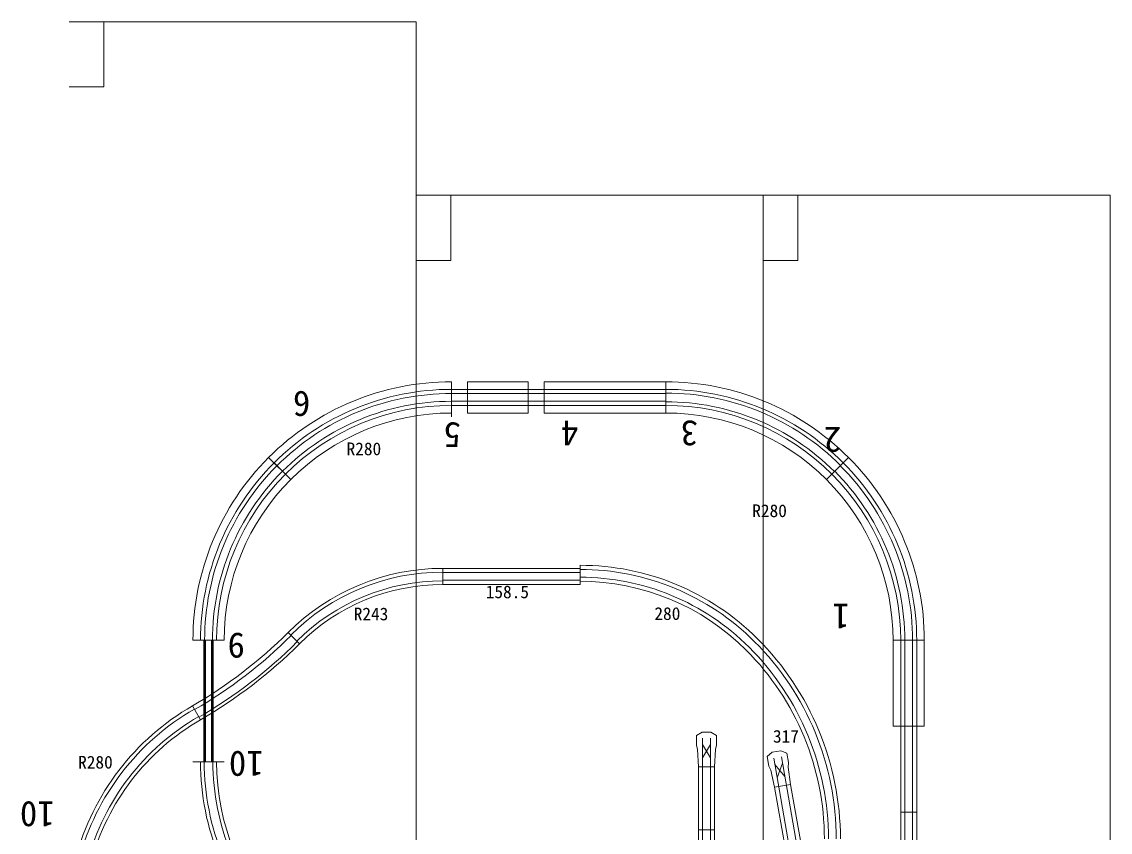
# Model space of a CAD drawing. Units: millimetres, scale not verified. Extents: x -3771 to 23555, y -4805 to 3321.
# Drawn here: x 20340 to 21594, y -2412 to -1478 of the extents above; entities that cross this region are included whole.
import ezdxf
from ezdxf.enums import TextEntityAlignment as Align

# ---------------------------------------------------------------- set-up
doc = ezdxf.new("R2010")
doc.units = ezdxf.units.MM
doc.header["$LTSCALE"] = 8
doc.layers.add('0-1', color=7, linetype='Continuous', lineweight=9)
doc.layers.add('0-7', color=6, linetype='Continuous', lineweight=9)
doc.styles.add('ＭＳ ゴシック', font='')
doc.styles.get('ＭＳ ゴシック').set_extended_font_data('MS Gothic')

msp = doc.modelspace()

# ---------------------------------------------------------------- linework, layer by layer
at = {"layer": '0-1'}
for p, q in [((20834.856, -1929.029), (20834.856, -1893.029)), ((20834.856, -1929.029), (20834.856, -1893.029)), ((20834.856, -1893.03), (20834.856, -1929.028)), ((20834.858, -1929.028), (20834.858, -1893.03)), ((20853.356, -1893.029), (20853.356, -1929.029)), ((20923.356, -1893.029), (20923.356, -1929.029)), ((20941.856, -1893.029), (20941.856, -1929.029)), ((21081.855, -1893.03), (21081.855, -1929.028)), ((21081.856, -1893.029), (21081.856, -1929.029)), ((21081.856, -1929.029), (21081.856, -1893.029)), ((20834.856, -1933.279), (20834.856, -1897.279)), ((20834.856, -1901.779), (20834.856, -1920.279)), ((20834.856, -1901.779), (20853.356, -1901.779)), ((20853.356, -1901.779), (20853.356, -1920.279)), ((20853.356, -1901.779), (20923.356, -1901.779)), ((20923.356, -1901.779), (20923.356, -1920.279)), ((20923.356, -1901.779), (20941.856, -1901.779)), ((20941.856, -1901.779), (20941.856, -1920.279)), ((20941.856, -1901.779), (21081.856, -1901.779)), ((21081.855, -1920.279), (21081.856, -1901.779)), ((21081.855, -1901.779), (21081.855, -1920.279)), ((20834.856, -1920.279), (20853.356, -1920.279)), ((20853.356, -1920.279), (20923.356, -1920.279)), ((20923.356, -1920.279), (20941.856, -1920.279)), ((20941.856, -1920.279), (21081.856, -1920.279)), ((20649.594, -2005.767), (20624.138, -1980.311)), ((20649.594, -2005.767), (20624.138, -1980.311)), ((21267.117, -2005.767), (21292.573, -1980.311)), ((21267.117, -2005.767), (21292.573, -1980.311)), ((20643.407, -1999.579), (20630.325, -1986.498)), ((20643.406, -1999.579), (20630.325, -1986.498)), ((20983.077, -2123.007), (20983.077, -2104.507)), ((20824.871, -2126.624), (20824.871, -2108.124)), ((20824.871, -2126.624), (20824.871, -2108.124)), ((20824.871, -2126.624), (20824.871, -2108.124)), ((20824.871, -2126.624), (20824.871, -2108.124)), ((20824.871, -2108.124), (20824.871, -2126.624)), ((20824.871, -2108.124), (20983.371, -2108.124)), ((20983.371, -2108.124), (20983.371, -2126.624)), ((20824.871, -2126.624), (20983.371, -2126.624)), ((20659.585, -2195.087), (20646.503, -2182.006)), ((20572.856, -2191.029), (20536.856, -2191.029)), ((20564.106, -2191.029), (20545.606, -2191.029)), ((20545.606, -2191.029), (20564.106, -2191.029)), ((20545.606, -2191.029), (20564.106, -2191.029)), ((21379.855, -2191.029), (21343.855, -2191.029)), ((21352.605, -2191.029), (21352.605, -2290.029)), ((21371.105, -2191.029), (21371.105, -2290.029)), ((20536.374, -2266.511), (20545.624, -2282.532)), ((20545.625, -2282.532), (20536.375, -2266.511)), ((21379.855, -2290.029), (21343.855, -2290.029)), ((21371.105, -2290.029), (21352.605, -2290.029)), ((21352.605, -2290.029), (21352.605, -2389.029)), ((21371.105, -2290.029), (21371.105, -2389.029)), ((21123.816, -2296.829), (21117.316, -2300.582)), ((21117.316, -2311.829), (21117.316, -2300.582)), ((21123.816, -2296.829), (21133.816, -2296.829)), ((21133.816, -2296.829), (21140.316, -2300.582)), ((21140.316, -2311.829), (21140.316, -2300.582)), ((21204.599, -2320.092), (21198.849, -2324.916)), ((21204.599, -2320.092), (21214.447, -2318.355)), ((21214.447, -2318.355), (21221.5, -2320.922)), ((21223.453, -2331.999), (21221.5, -2320.922)), ((20572.856, -2331.029), (20536.856, -2331.029)), ((20564.106, -2331.029), (20545.606, -2331.029)), ((20545.606, -2331.029), (20564.106, -2331.029)), ((21200.802, -2335.992), (21198.849, -2324.916)), ((21119.566, -2336.829), (21138.066, -2336.829)), ((21119.566, -2409.329), (21119.566, -2336.829)), ((21138.066, -2409.329), (21138.066, -2336.829)), ((21207.359, -2360.222), (21225.578, -2357.009)), ((21238.168, -2428.408), (21225.578, -2357.009)), ((21219.949, -2431.621), (21207.359, -2360.222)), ((21371.105, -2389.029), (21352.605, -2389.029)), ((21371.105, -2389.029), (21352.605, -2389.029)), ((21352.605, -2389.029), (21352.605, -2422.029)), ((21371.105, -2389.029), (21371.105, -2422.029)), ((21119.566, -2689.329), (21119.566, -2409.329)), ((21119.566, -2409.329), (21138.066, -2409.329)), ((21119.566, -2409.329), (21138.066, -2409.329)), ((21138.066, -2689.329), (21138.066, -2409.329))]:
    msp.add_line(p, q, dxfattribs=at)
at = {"layer": '0-1', "color": 3}
for p, q in [((20853.356, -1893.029), (20923.356, -1893.029)), ((20941.856, -1893.029), (21081.856, -1893.029)), ((20853.356, -1929.029), (20923.356, -1929.029)), ((20941.856, -1929.029), (21081.856, -1929.029)), ((21343.855, -2191.029), (21343.855, -2290.029)), ((21379.855, -2191.029), (21379.855, -2290.029))]:
    msp.add_line(p, q, dxfattribs=at)
at = {"layer": '0-1', "color": 2}
for p, q in [((20834.856, -1906.529), (20853.356, -1906.529)), ((20853.356, -1906.529), (20923.356, -1906.529)), ((20923.356, -1906.529), (20941.856, -1906.529)), ((20941.856, -1906.529), (21081.856, -1906.529)), ((20834.856, -1915.529), (20853.356, -1915.529)), ((20853.356, -1915.529), (20923.356, -1915.529)), ((20923.356, -1915.529), (20941.856, -1915.529)), ((20941.856, -1915.529), (21081.856, -1915.529)), ((20824.871, -2112.874), (20983.371, -2112.874)), ((20824.871, -2121.874), (20983.371, -2121.874)), ((20550.356, -2191.029), (20550.356, -2331.029)), ((20559.356, -2191.029), (20559.356, -2331.029)), ((21357.355, -2191.029), (21357.355, -2290.029)), ((21366.355, -2191.029), (21366.355, -2290.029)), ((21357.355, -2290.029), (21357.355, -2389.029)), ((21366.355, -2290.029), (21366.355, -2389.029)), ((21124.316, -2409.329), (21124.316, -2303.829)), ((21133.316, -2409.329), (21133.316, -2303.829)), ((21124.316, -2326.624), (21133.316, -2311.035)), ((21133.316, -2326.624), (21124.316, -2311.035)), ((21224.626, -2430.796), (21206.307, -2326.898)), ((21210.265, -2349.346), (21216.421, -2332.432)), ((21233.49, -2429.233), (21215.17, -2325.336)), ((21219.128, -2347.784), (21207.558, -2333.995)), ((21357.355, -2389.029), (21357.355, -2422.029)), ((21366.355, -2389.029), (21366.355, -2422.029)), ((21124.316, -2689.329), (21124.316, -2409.329)), ((21133.316, -2689.329), (21133.316, -2409.329))]:
    msp.add_line(p, q, dxfattribs=at)
at = {"layer": '0-1', "color": 4}
for p, q in [((20549.356, -2191.029), (20549.356, -2331.029)), ((20551.356, -2191.029), (20551.356, -2331.029)), ((20558.356, -2191.029), (20558.356, -2331.029)), ((20560.356, -2191.029), (20560.356, -2331.029))]:
    msp.add_line(p, q, dxfattribs=at)
at = {"layer": '0-1'}
for points in [[(21119.566, -2336.829), (21118.566, -2316.829), (21117.316, -2311.829)], [(21138.066, -2336.829), (21139.066, -2316.829), (21140.316, -2311.829)], [(21225.578, -2357.009), (21223.09, -2337.14), (21223.453, -2331.999)], [(21207.359, -2360.222), (21202.901, -2340.699), (21200.802, -2335.992)]]:
    msp.add_lwpolyline(points, dxfattribs=at)
at = {"layer": '0-1', "color": 3}
for centre, radius, start, end in [((20834.856, -2191.029), 298, 90, 135), ((21081.856, -2191.029), 298, 45.00005, 90), ((20834.856, -2191.029), 262, 90, 135), ((21081.856, -2191.029), 262, 45, 90), ((20834.856, -2191.029), 298, 135, 180), ((21081.855, -2191.029), 298, 0, 45), ((20834.856, -2191.029), 262, 135, 180), ((21081.855, -2191.029), 262, 0, 45)]:
    msp.add_arc(centre, radius, start, end, dxfattribs=at)
at = {"layer": '0-1'}
for centre, radius, start, end in [((20834.856, -2191.029), 289.25, 90, 135), ((21081.856, -2191.029), 289.25, 45.00005, 90), ((20834.856, -2191.029), 270.75, 90, 135), ((21081.856, -2191.029), 270.75, 44.99998, 90), ((20834.856, -2191.029), 289.25, 135, 180), ((21081.855, -2191.029), 289.25, 0, 45), ((20834.856, -2191.029), 270.75, 135, 180), ((21081.855, -2191.029), 270.75, 0, 45), ((20983.077, -2393.757), 289.25, 45, 90), ((20824.871, -2360.374), 252.25, 90, 134.99989), ((20824.871, -2360.374), 233.75, 90, 134.99991), ((20983.077, -2393.757), 270.75, 45, 90), ((20270.499, -1806.002), 531.75, 300.00002, 315), ((20270.499, -1806.002), 550.25, 299.99995, 315), ((20956.914, -2419.92), 326.25, 0, 45), ((20956.914, -2419.92), 307.75, 0, 45), ((20681, -2517.009), 289.25, 120, 164.99995), ((20681, -2517.009), 270.75, 120, 165.00002), ((20834.856, -2331.029), 289.25, 180, 224.99995), ((20834.856, -2331.029), 270.75, 180, 225.00002)]:
    msp.add_arc(centre, radius, start, end, dxfattribs=at)
at = {"layer": '0-1', "color": 2}
for centre, radius, start, end in [((20834.856, -2191.029), 284.5, 90, 135), ((21081.856, -2191.029), 285, 45.00005, 90), ((20834.856, -2191.029), 275.5, 90, 135), ((21081.856, -2191.029), 275, 45, 90), ((20834.856, -2191.029), 284.5, 135, 180), ((21081.855, -2191.029), 284.5, 0, 45), ((20834.856, -2191.029), 275.5, 135, 180), ((21081.855, -2191.029), 275.5, 0, 45), ((20824.871, -2360.374), 248, 90, 134.99991), ((20983.077, -2393.757), 284.5, 45, 90), ((20983.077, -2393.757), 275.5, 45, 90), ((20824.871, -2360.374), 238, 90, 134.99988), ((20270.499, -1806.002), 536.686, 300, 315), ((20270.499, -1806.002), 546.686, 300, 315), ((20956.914, -2419.92), 321.5, 0, 45), ((20956.914, -2419.92), 312.5, 0, 45), ((20681, -2517.009), 285, 120, 164.99995), ((20681, -2517.009), 275, 120, 165), ((20834.856, -2331.029), 285, 180, 224.99995), ((20834.856, -2331.029), 275, 180, 225)]:
    msp.add_arc(centre, radius, start, end, dxfattribs=at)
at = {"layer": '0-7'}
for p, q in [((20394.141, -1478.137), (20794.141, -1478.137)), ((20794.141, -2678.137), (20794.141, -1478.137)), ((20794.141, -1678.137), (21594.141, -1678.137)), ((21194.141, -3478.137), (21194.141, -1678.137)), ((21594.141, -3878.137), (21594.141, -1678.137))]:
    msp.add_line(p, q, dxfattribs=at)
at = {"layer": '0-7', "color": 4}
for points in [[(20394.141, -1553.137), (20434.141, -1553.137), (20434.141, -1478.137)], [(20794.141, -1753.137), (20834.141, -1753.137), (20834.141, -1678.137)], [(21194.141, -1753.137), (21234.141, -1753.137), (21234.141, -1678.137)]]:
    msp.add_lwpolyline(points, dxfattribs=at)

# ---------------------------------------------------------------- texts
at = {"layer": '0-1', "color": 3, "style": 'ＭＳ ゴシック'}
for s, p in [('6', (20672.092, -1895.101)), ('5', (20845.686, -1931.09)), ('4', (20981.174, -1928.973)), ('3', (21118.778, -1928.973)), ('2', (21284.016, -1936.495)), ('1', (21293.608, -2139.849)), ('9', (20596.742, -2173.687)), ('10', (20618.253, -2309.896)), ('10', (20377.365, -2367.926))]:
    msp.add_text(s, height=29.33, rotation=180, dxfattribs=at).set_placement(p, align=Align.BOTTOM_LEFT)
at = {"layer": '0-1', "style": 'ＭＳ ゴシック'}
for s, p in [('R280', (20713.95, -1982.055)), ('R280', (21181.551, -2053.424)), ('158.5', (20874.34, -2146.878)), ('R243', (20722.187, -2172.353)), ('280', (21068.751, -2171.901)), ('317', (21205.416, -2313.378)), ('R280', (20404.526, -2343.207))]:
    msp.add_text(s, height=14.66, dxfattribs=at).set_placement(p, align=Align.BOTTOM_LEFT)

doc.saveas('drawing.dxf')
